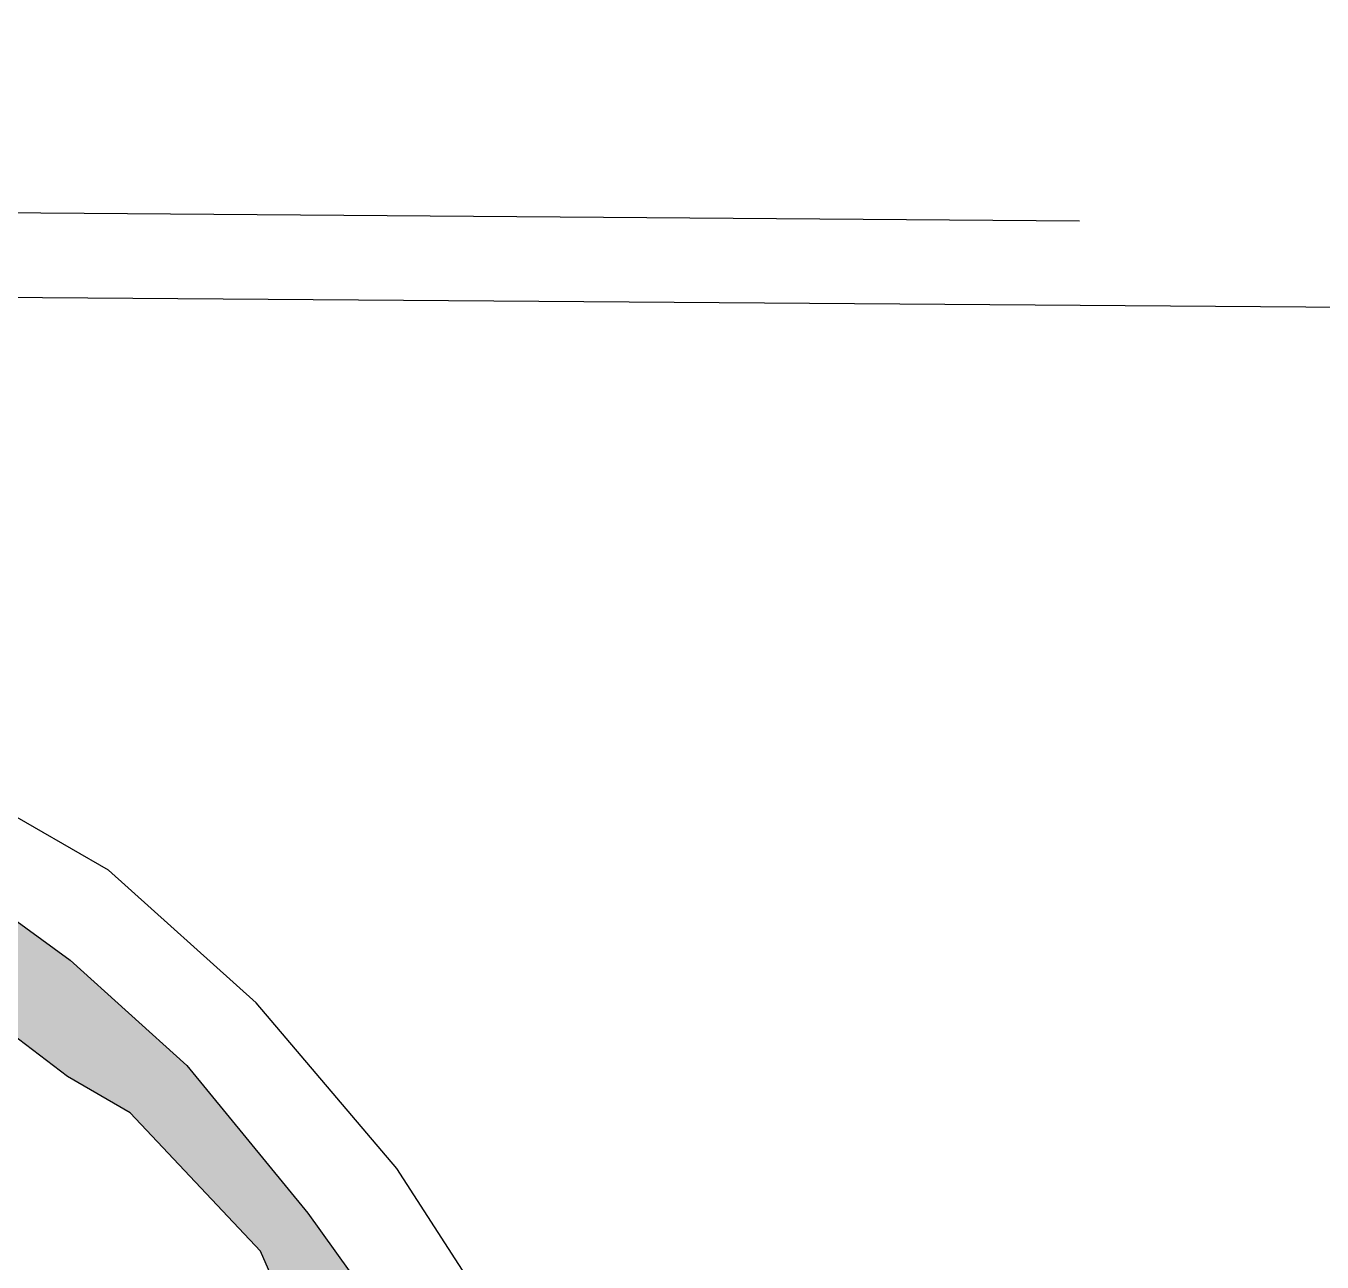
# Model space of a CAD drawing. Header units: millimetres. Extents: x 245 to 515, y 87 to 339.
# Drawn here: x 394.047 to 394.947, y 232.804 to 233.663 of the extents above; entities that cross this region are included whole.
import ezdxf

# ---------------------------------------------------------------- set-up
doc = ezdxf.new("R2010")
doc.units = ezdxf.units.MM
doc.layers.add('çziigi', color=10, linetype='Continuous')

msp = doc.modelspace()

# ---------------------------------------------------------------- hatches: boundary and pattern name
at = {"layer": 'çziigi'}
h = msp.add_hatch(color=256, dxfattribs=at)
h.dxf.hatch_style = 1
h.paths.add_polyline_path([(393.5471, 233.23344), (392.11089, 233.25025), (392.09675, 233.20391), (392.10264, 233.20357), (392.16331, 233.20129), (392.24802, 233.20472), (392.34304, 233.20243), (392.42317, 233.20472), (392.57084, 233.20014), (392.65212, 233.199), (392.78148, 233.199), (392.87649, 233.18756), (393.02351, 233.18265), (393.15859, 233.18723), (393.26276, 233.18723), (393.33374, 233.18494), (393.43562, 233.1838), (393.48942, 233.1838), (393.59016, 233.17465), (393.66915, 233.15863), (393.75615, 233.12775), (393.8111, 233.11631), (393.9084, 233.05569), (393.98299, 233.00141), (394.02306, 232.97282), (394.07571, 232.93278), (394.11921, 232.90762), (394.20965, 232.81154), (394.25316, 232.71281), (394.28636, 232.68993), (394.30468, 232.65447), (394.32872, 232.60757), (394.34131, 232.56296), (394.36649, 232.5195), (394.36878, 232.48024), (394.37679, 232.4505), (394.38595, 232.42419), (394.39053, 232.38759), (394.43174, 232.29837), (394.4509, 232.26878), (394.4498, 232.33507), (394.43037, 232.44434), (394.40017, 232.54887), (394.36026, 232.64909), (394.3052, 232.75059), (394.24265, 232.83788), (394.15847, 232.94048), (394.07758, 233.01376), (393.98699, 233.0795), (393.87051, 233.13984), (393.7713, 233.18402), (393.64943, 233.22282)])

# ---------------------------------------------------------------- linework, layer by layer
for p, q in [((296.182, 234.19042), (427.67689, 233.22785)), ((389.23086, 233.57034), (394.77859, 233.52727)), ((394.10418, 233.07623), (393.9456, 233.16752)), ((393.98699, 233.0795), (394.07758, 233.01376)), ((394.20681, 232.98394), (394.10418, 233.07623)), ((394.07758, 233.01376), (394.15847, 232.94048)), ((394.30431, 232.86894), (394.20681, 232.98394)), ((394.07571, 232.93278), (394.02306, 232.97282)), ((394.15847, 232.94048), (394.24265, 232.83788)), ((394.11921, 232.90762), (394.07571, 232.93278)), ((394.20965, 232.81154), (394.11921, 232.90762)), ((394.40263, 232.71688), (394.30431, 232.86894)), ((394.24265, 232.83788), (394.3052, 232.75059)), ((394.25316, 232.71281), (394.20965, 232.81154))]:
    msp.add_line(p, q, dxfattribs=at)

doc.saveas('drawing.dxf')
